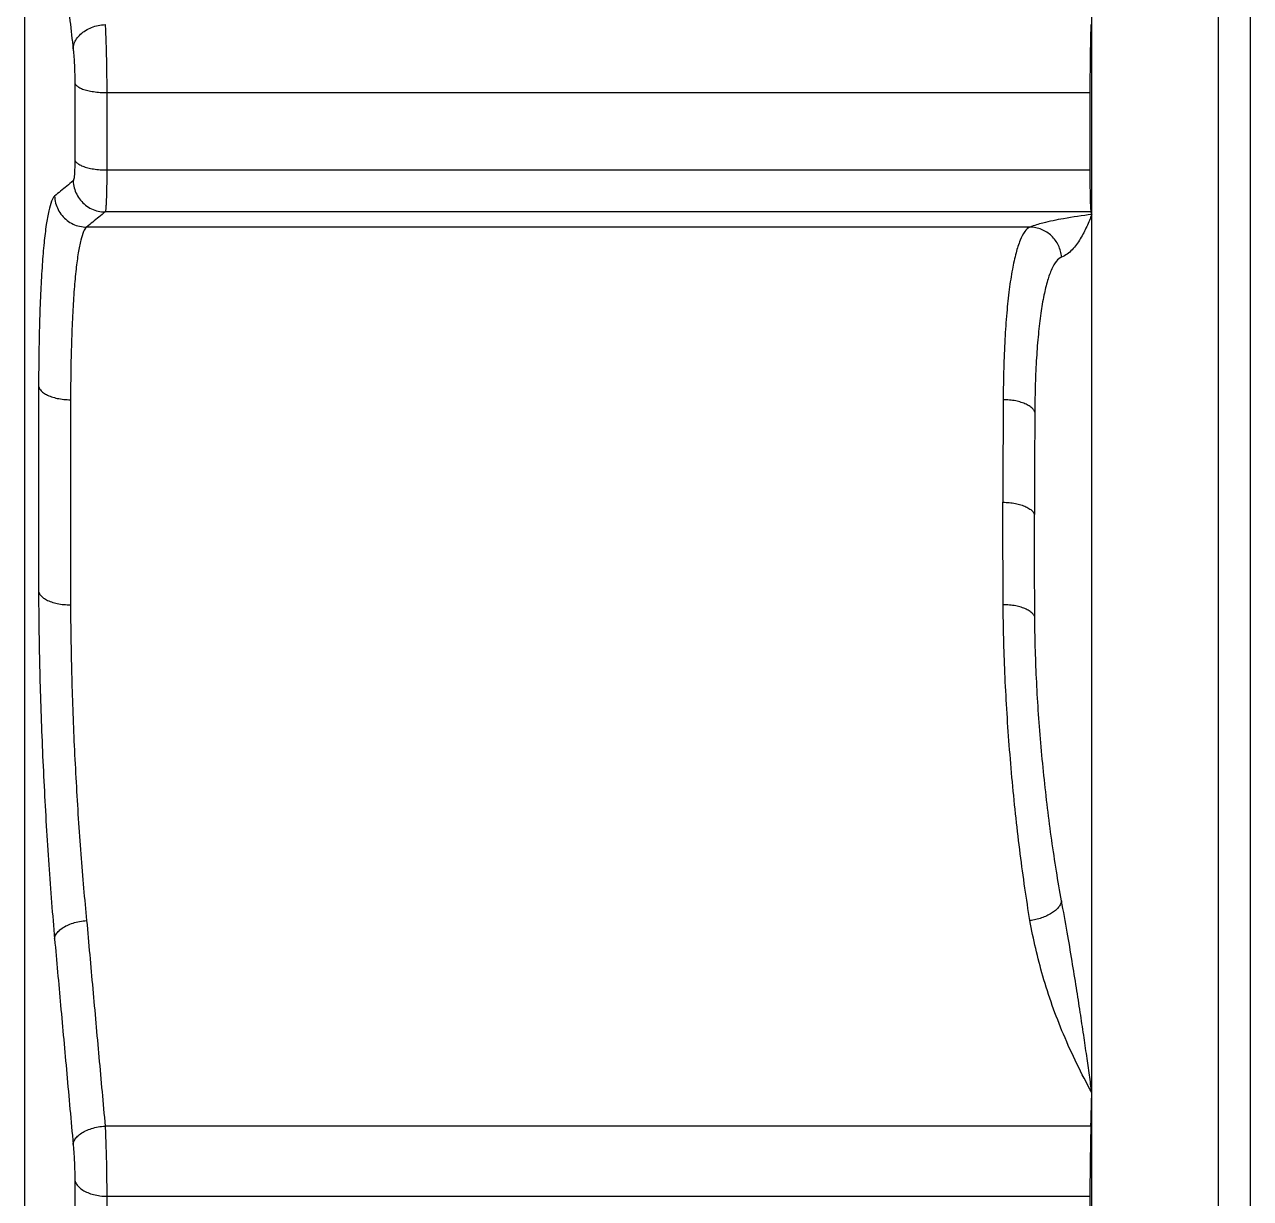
# Model space of a CAD drawing. Extents: x 33 to 391, y 88 to 313.
# Drawn here: x 351.64 to 370.72, y 201.76 to 220.03 of the extents above; entities that cross this region are included whole.
import ezdxf

# ---------------------------------------------------------------- set-up
doc = ezdxf.new("R2010")
doc.units = 0
doc.header["$MEASUREMENT"] = 0
doc.layers.get('0').update_dxf_attribs({"linetype": 'CONTINUOUS'})

msp = doc.modelspace()

# ---------------------------------------------------------------- linework, layer by layer
at = {"color": 7, "linetype": 'Continuous'}
for p, q in [((368.255, 172.496), (368.255, 311.57)), ((370.225, 172.276), (370.225, 311.576)), ((370.725, 172.776), (370.725, 311.076)), ((351.641, 303.034), (351.641, 181.055)), ((352.424, 219.121), (352.424, 217.926)), ((352.922, 218.972), (368.225, 218.972)), ((352.922, 218.972), (352.922, 217.769)), ((368.225, 218.972), (368.225, 217.769)), ((352.922, 217.769), (368.225, 217.769)), ((368.241, 217.115), (352.896, 217.115)), ((367.292, 216.879), (352.608, 216.879)), ((368.241, 202.89), (352.896, 202.89)), ((352.424, 202.058), (352.424, 201.022)), ((352.922, 201.798), (368.225, 201.798)), ((352.922, 201.798), (352.922, 200.755)), ((368.225, 201.798), (368.225, 200.755))]:
    msp.add_line(p, q, dxfattribs=at)
for points, knots in [([(352.11, 222.2), (352.141, 221.926), (352.204, 221.368), (352.3, 220.518), (352.366, 219.943), (352.399, 219.651)], [0, 0, 0, 0, 0.828951, 1.683098, 2.565382, 2.565382, 2.565382, 2.565382]), ([(352.399, 219.651), (352.4, 219.678), (352.411, 219.734), (352.451, 219.812), (352.513, 219.883), (352.592, 219.942), (352.685, 219.989), (352.788, 220.02), (352.86, 220.029), (352.896, 220.031)], [0, 0, 0, 0, 0.0818231, 0.16813, 0.2605004, 0.359191, 0.4633184, 0.5711668, 0.6805125, 0.6805125, 0.6805125, 0.6805125]), ([(352.896, 220.031), (352.899, 219.991), (352.903, 219.904), (352.908, 219.767), (352.913, 219.617), (352.917, 219.459), (352.919, 219.296), (352.921, 219.133), (352.922, 219.025), (352.922, 218.972)], [0, 0, 0, 0, 0.121745, 0.260121, 0.411355, 0.571327, 0.735682, 0.899953, 1.059678, 1.059678, 1.059678, 1.059678]), ([(368.241, 220.031), (368.239, 219.991), (368.237, 219.904), (368.233, 219.767), (368.231, 219.617), (368.228, 219.459), (368.227, 219.296), (368.225, 219.133), (368.225, 219.025), (368.225, 218.972)], [0, 0, 0, 0, 0.121608, 0.259885, 0.411058, 0.571004, 0.735365, 0.899662, 1.059421, 1.059421, 1.059421, 1.059421]), ([(352.399, 219.651), (352.402, 219.627), (352.407, 219.576), (352.413, 219.494), (352.418, 219.404), (352.421, 219.31), (352.423, 219.215), (352.424, 219.152), (352.424, 219.121)], [0, 0, 0, 0, 0.0720128, 0.1552073, 0.2460815, 0.3413462, 0.4375873, 0.5307166, 0.5307166, 0.5307166, 0.5307166]), ([(352.424, 219.121), (352.427, 219.108), (352.445, 219.082), (352.489, 219.051), (352.55, 219.024), (352.628, 219.002), (352.718, 218.985), (352.818, 218.974), (352.886, 218.972), (352.922, 218.972)], [0, 0, 0, 0, 0.0393903, 0.0916472, 0.1589184, 0.2402613, 0.3331751, 0.4342501, 0.539535, 0.539535, 0.539535, 0.539535]), ([(352.424, 217.926), (352.424, 217.897), (352.424, 217.843), (352.421, 217.766), (352.418, 217.702), (352.414, 217.652), (352.408, 217.62), (352.403, 217.602), (352.399, 217.599)], [0, 0, 0, 0, 0.0864034, 0.1637465, 0.228682, 0.278939, 0.3128197, 0.3296326, 0.3296326, 0.3296326, 0.3296326]), ([(352.424, 217.926), (352.427, 217.913), (352.445, 217.885), (352.489, 217.852), (352.55, 217.824), (352.628, 217.8), (352.718, 217.782), (352.818, 217.771), (352.886, 217.769), (352.922, 217.769)], [0, 0, 0, 0, 0.040922, 0.094202, 0.1621026, 0.2438037, 0.3368934, 0.4380305, 0.5433226, 0.5433226, 0.5433226, 0.5433226]), ([(352.922, 217.769), (352.922, 217.719), (352.921, 217.624), (352.92, 217.489), (352.917, 217.371), (352.913, 217.273), (352.909, 217.198), (352.903, 217.148), (352.901, 217.122), (352.896, 217.115)], [0, 0, 0, 0, 0.1496186, 0.2858344, 0.4049482, 0.5037301, 0.5795128, 0.6302989, 0.6550179, 0.6550179, 0.6550179, 0.6550179]), ([(368.225, 217.769), (368.225, 217.719), (368.225, 217.624), (368.226, 217.489), (368.228, 217.371), (368.23, 217.273), (368.233, 217.198), (368.237, 217.148), (368.238, 217.123), (368.241, 217.115)], [0, 0, 0, 0, 0.1496548, 0.285885, 0.4049838, 0.5037097, 0.5793812, 0.629963, 0.6541975, 0.6541975, 0.6541975, 0.6541975]), ([(352.399, 217.599), (352.366, 217.572), (352.3, 217.518), (352.204, 217.439), (352.141, 217.387), (352.11, 217.362)], [0, 0, 0, 0, 0.1287378, 0.2531233, 0.3735654, 0.3735654, 0.3735654, 0.3735654]), ([(352.399, 217.599), (352.4, 217.562), (352.411, 217.49), (352.45, 217.387), (352.51, 217.295), (352.589, 217.218), (352.683, 217.16), (352.787, 217.124), (352.86, 217.115), (352.896, 217.115)], [0, 0, 0, 0, 0.1092203, 0.21853, 0.3278883, 0.437245, 0.5465503, 0.6557641, 0.7648635, 0.7648635, 0.7648635, 0.7648635]), ([(352.11, 217.362), (352.087, 217.342), (352.052, 217.263), (352.012, 217.115), (351.975, 216.897), (351.942, 216.618), (351.914, 216.277), (351.892, 215.879), (351.874, 215.429), (351.864, 214.931), (351.861, 214.584), (351.86, 214.404)], [0, 0, 0, 0, 0.091091, 0.246508, 0.466539, 0.749337, 1.092156, 1.491879, 1.944273, 2.444636, 2.98462, 2.98462, 2.98462, 2.98462]), ([(352.11, 217.362), (352.112, 217.325), (352.122, 217.253), (352.161, 217.15), (352.222, 217.058), (352.301, 216.981), (352.395, 216.923), (352.499, 216.887), (352.571, 216.879), (352.608, 216.879)], [0, 0, 0, 0, 0.1090957, 0.2182801, 0.3275131, 0.4367456, 0.5459283, 0.6550215, 0.7640024, 0.7640024, 0.7640024, 0.7640024]), ([(352.896, 217.115), (352.864, 217.089), (352.8, 217.036), (352.703, 216.958), (352.64, 216.905), (352.608, 216.879)], [0, 0, 0, 0, 0.1251366, 0.2494713, 0.3729917, 0.3729917, 0.3729917, 0.3729917]), ([(368.255, 217.077), (368.108, 217.057), (367.852, 217.019), (367.53, 216.956), (367.357, 216.905), (367.292, 216.879)], [0, 0, 0, 0, 0.4464889, 0.7740993, 0.9852789, 0.9852789, 0.9852789, 0.9852789]), ([(368.255, 217.077), (368.243, 217.045), (368.218, 216.982), (368.176, 216.886), (368.129, 216.79), (368.077, 216.696), (368.018, 216.607), (367.951, 216.526), (367.875, 216.457), (367.814, 216.426), (367.784, 216.413)], [0, 0, 0, 0, 0.1006051, 0.2056026, 0.3128229, 0.4209214, 0.5283786, 0.6335818, 0.7353392, 0.8344639, 0.8344639, 0.8344639, 0.8344639]), ([(368.255, 217.077), (368.253, 217.083), (368.248, 217.096), (368.243, 217.109), (368.241, 217.115)], [0, 0, 0, 0, 0.0205242, 0.04120604, 0.04120604, 0.04120604, 0.04120604]), ([(352.608, 216.879), (352.586, 216.862), (352.55, 216.792), (352.51, 216.659), (352.473, 216.462), (352.44, 216.207), (352.412, 215.896), (352.389, 215.533), (352.372, 215.123), (352.361, 214.671), (352.358, 214.356), (352.358, 214.193)], [0, 0, 0, 0, 0.083095, 0.223185, 0.422921, 0.680957, 0.994428, 1.359501, 1.77168, 2.225728, 2.715919, 2.715919, 2.715919, 2.715919]), ([(367.292, 216.879), (367.26, 216.865), (367.198, 216.8), (367.13, 216.661), (367.068, 216.462), (367.012, 216.206), (366.965, 215.894), (366.927, 215.531), (366.899, 215.121), (366.881, 214.67), (366.876, 214.356), (366.876, 214.193)], [0, 0, 0, 0, 0.104354, 0.256628, 0.46392, 0.726765, 1.043116, 1.409569, 1.821839, 2.275, 2.763615, 2.763615, 2.763615, 2.763615]), ([(367.784, 216.413), (367.781, 216.444), (367.771, 216.506), (367.739, 216.594), (367.691, 216.674), (367.629, 216.745), (367.556, 216.802), (367.473, 216.845), (367.384, 216.872), (367.323, 216.879), (367.292, 216.879)], [0, 0, 0, 0, 0.0931129, 0.1862841, 0.2794253, 0.3724521, 0.4652957, 0.5579121, 0.6502888, 0.7424468, 0.7424468, 0.7424468, 0.7424468]), ([(367.784, 216.413), (367.752, 216.401), (367.69, 216.343), (367.621, 216.215), (367.558, 216.036), (367.504, 215.806), (367.457, 215.526), (367.419, 215.201), (367.391, 214.834), (367.373, 214.429), (367.368, 214.147), (367.367, 214.001)], [0, 0, 0, 0, 0.101681, 0.243761, 0.43291, 0.669933, 0.953642, 1.281812, 1.651345, 2.058253, 2.497606, 2.497606, 2.497606, 2.497606]), ([(351.86, 214.404), (351.859, 214.05), (351.858, 213.34), (351.858, 212.275), (351.859, 211.565), (351.86, 211.211)], [0, 0, 0, 0, 1.064459, 2.129423, 3.19385, 3.19385, 3.19385, 3.19385]), ([(351.86, 214.404), (351.863, 214.387), (351.879, 214.352), (351.923, 214.307), (351.985, 214.268), (352.063, 214.236), (352.154, 214.212), (352.253, 214.197), (352.322, 214.193), (352.358, 214.193)], [0, 0, 0, 0, 0.0518733, 0.1129884, 0.1859334, 0.2705904, 0.3651664, 0.466845, 0.5722059, 0.5722059, 0.5722059, 0.5722059]), ([(352.358, 214.193), (352.357, 213.838), (352.355, 213.129), (352.355, 212.065), (352.357, 211.356), (352.358, 211.001)], [0, 0, 0, 0, 1.063935, 2.127816, 3.191736, 3.191736, 3.191736, 3.191736]), ([(366.876, 214.193), (366.875, 214.016), (366.873, 213.661), (366.871, 213.129), (366.871, 212.774), (366.871, 212.597)], [0, 0, 0, 0, 0.532067, 1.064022, 1.595874, 1.595874, 1.595874, 1.595874]), ([(367.367, 214.001), (367.361, 214.017), (367.341, 214.049), (367.294, 214.09), (367.231, 214.125), (367.155, 214.154), (367.068, 214.176), (366.974, 214.19), (366.909, 214.193), (366.876, 214.193)], [0, 0, 0, 0, 0.0517117, 0.1127917, 0.1845295, 0.2663692, 0.3565942, 0.4527577, 0.5519746, 0.5519746, 0.5519746, 0.5519746]), ([(367.367, 214.001), (367.366, 213.824), (367.365, 213.469), (367.363, 212.938), (367.363, 212.584), (367.363, 212.407)], [0, 0, 0, 0, 0.531194, 1.062484, 1.593742, 1.593742, 1.593742, 1.593742]), ([(366.871, 212.597), (366.904, 212.597), (366.969, 212.594), (367.063, 212.581), (367.15, 212.56), (367.227, 212.531), (367.29, 212.496), (367.336, 212.455), (367.357, 212.423), (367.363, 212.407)], [0, 0, 0, 0, 0.0988972, 0.1947371, 0.2850506, 0.3674424, 0.4391739, 0.4998468, 0.5513116, 0.5513116, 0.5513116, 0.5513116]), ([(366.876, 211.001), (366.875, 211.179), (366.873, 211.533), (366.871, 212.065), (366.871, 212.42), (366.871, 212.597)], [0, 0, 0, 0, 0.532067, 1.064022, 1.595874, 1.595874, 1.595874, 1.595874]), ([(367.367, 210.813), (367.366, 210.99), (367.365, 211.344), (367.363, 211.876), (367.363, 212.23), (367.363, 212.407)], [0, 0, 0, 0, 0.531211, 1.062511, 1.593773, 1.593773, 1.593773, 1.593773]), ([(351.86, 211.211), (351.863, 211.194), (351.879, 211.158), (351.923, 211.114), (351.985, 211.075), (352.063, 211.043), (352.154, 211.019), (352.253, 211.004), (352.322, 211.001), (352.358, 211.001)], [0, 0, 0, 0, 0.0517947, 0.1127804, 0.1855837, 0.2701118, 0.3645868, 0.4662015, 0.5715407, 0.5715407, 0.5715407, 0.5715407]), ([(351.86, 211.211), (351.861, 211.02), (351.864, 210.629), (351.875, 210.034), (351.893, 209.422), (351.916, 208.802), (351.945, 208.181), (351.979, 207.566), (352.018, 206.962), (352.061, 206.375), (352.093, 205.991), (352.11, 205.803)], [0, 0, 0, 0, 0.572926, 1.171803, 1.786204, 2.40887, 3.032426, 3.650694, 4.257677, 4.848418, 5.414908, 5.414908, 5.414908, 5.414908]), ([(352.358, 211.001), (352.358, 210.828), (352.362, 210.473), (352.373, 209.932), (352.39, 209.375), (352.414, 208.809), (352.443, 208.241), (352.477, 207.679), (352.516, 207.129), (352.559, 206.6), (352.591, 206.255), (352.608, 206.088)], [0, 0, 0, 0, 0.520166, 1.063697, 1.623656, 2.192829, 2.76393, 3.329598, 3.882608, 4.415657, 4.92175, 4.92175, 4.92175, 4.92175]), ([(367.367, 210.813), (367.361, 210.829), (367.341, 210.861), (367.294, 210.902), (367.231, 210.937), (367.155, 210.965), (367.068, 210.986), (366.974, 210.999), (366.909, 211.001), (366.876, 211.001)], [0, 0, 0, 0, 0.0515148, 0.1123339, 0.1838046, 0.2654076, 0.3554494, 0.4514977, 0.5506753, 0.5506753, 0.5506753, 0.5506753]), ([(367.292, 206.088), (367.264, 206.256), (367.211, 206.602), (367.139, 207.132), (367.074, 207.683), (367.017, 208.246), (366.969, 208.814), (366.93, 209.38), (366.901, 209.936), (366.882, 210.475), (366.876, 210.829), (366.876, 211.001)], [0, 0, 0, 0, 0.51168, 1.049823, 1.606706, 2.175012, 2.747406, 3.316643, 3.875649, 4.41759, 4.935918, 4.935918, 4.935918, 4.935918]), ([(367.784, 206.395), (367.755, 206.549), (367.702, 206.864), (367.629, 207.345), (367.565, 207.84), (367.508, 208.344), (367.46, 208.852), (367.421, 209.358), (367.392, 209.856), (367.374, 210.34), (367.368, 210.658), (367.367, 210.813)], [0, 0, 0, 0, 0.469473, 0.95782, 1.45902, 1.967992, 2.479729, 2.988948, 3.48996, 3.976695, 4.442835, 4.442835, 4.442835, 4.442835]), ([(367.784, 206.395), (367.781, 206.378), (367.77, 206.341), (367.736, 206.291), (367.688, 206.243), (367.626, 206.199), (367.553, 206.16), (367.471, 206.128), (367.383, 206.103), (367.323, 206.092), (367.292, 206.088)], [0, 0, 0, 0, 0.0525375, 0.1119801, 0.1796478, 0.2554914, 0.3385062, 0.4270457, 0.51905, 0.6122261, 0.6122261, 0.6122261, 0.6122261]), ([(368.255, 203.411), (368.243, 203.502), (368.217, 203.692), (368.175, 203.99), (368.127, 204.316), (368.074, 204.669), (368.014, 205.053), (367.947, 205.47), (367.87, 205.921), (367.814, 206.233), (367.784, 206.395)], [0, 0, 0, 0, 0.273911, 0.575617, 0.903978, 1.260883, 1.648586, 2.069479, 2.525908, 3.020872, 3.020872, 3.020872, 3.020872]), ([(352.11, 205.803), (352.112, 205.823), (352.124, 205.865), (352.165, 205.921), (352.227, 205.973), (352.305, 206.017), (352.398, 206.052), (352.5, 206.076), (352.572, 206.085), (352.608, 206.088)], [0, 0, 0, 0, 0.059807, 0.1279912, 0.2072303, 0.2975508, 0.3972026, 0.5033228, 0.6124055, 0.6124055, 0.6124055, 0.6124055]), ([(352.608, 206.088), (352.64, 205.734), (352.703, 205.025), (352.8, 203.959), (352.864, 203.247), (352.896, 202.89)], [0, 0, 0, 0, 1.065501, 2.135738, 3.210685, 3.210685, 3.210685, 3.210685]), ([(368.255, 203.411), (368.093, 203.706), (367.803, 204.297), (367.482, 205.195), (367.345, 205.797), (367.292, 206.088)], [0, 0, 0, 0, 1.009363, 1.969053, 2.856193, 2.856193, 2.856193, 2.856193]), ([(352.11, 205.803), (352.141, 205.458), (352.204, 204.759), (352.3, 203.693), (352.366, 202.971), (352.399, 202.604)], [0, 0, 0, 0, 1.037741, 2.10701, 3.211489, 3.211489, 3.211489, 3.211489]), ([(368.241, 202.89), (368.243, 202.977), (368.248, 203.151), (368.253, 203.325), (368.255, 203.411)], [0, 0, 0, 0, 0.261815, 0.521657, 0.521657, 0.521657, 0.521657]), ([(352.399, 202.604), (352.4, 202.624), (352.412, 202.667), (352.454, 202.723), (352.515, 202.774), (352.594, 202.819), (352.686, 202.854), (352.789, 202.879), (352.86, 202.887), (352.896, 202.89)], [0, 0, 0, 0, 0.0598409, 0.1280589, 0.2073535, 0.2977579, 0.3975181, 0.503762, 0.6129711, 0.6129711, 0.6129711, 0.6129711]), ([(352.896, 202.89), (352.899, 202.841), (352.903, 202.739), (352.908, 202.583), (352.913, 202.421), (352.917, 202.258), (352.919, 202.098), (352.921, 201.945), (352.922, 201.846), (352.922, 201.798)], [0, 0, 0, 0, 0.147293, 0.304796, 0.468213, 0.633089, 0.794939, 0.949364, 1.092171, 1.092171, 1.092171, 1.092171]), ([(368.241, 202.89), (368.239, 202.841), (368.237, 202.739), (368.233, 202.583), (368.231, 202.422), (368.228, 202.258), (368.227, 202.098), (368.225, 201.945), (368.225, 201.846), (368.225, 201.798)], [0, 0, 0, 0, 0.147166, 0.304578, 0.467939, 0.632795, 0.794653, 0.949104, 1.091943, 1.091943, 1.091943, 1.091943]), ([(352.399, 202.604), (352.401, 202.576), (352.406, 202.516), (352.412, 202.424), (352.417, 202.329), (352.421, 202.235), (352.423, 202.145), (352.424, 202.086), (352.424, 202.058)], [0, 0, 0, 0, 0.0865408, 0.1799061, 0.2761214, 0.3717096, 0.4632408, 0.5468621, 0.5468621, 0.5468621, 0.5468621]), ([(352.424, 202.058), (352.427, 202.038), (352.442, 201.995), (352.486, 201.939), (352.548, 201.891), (352.626, 201.851), (352.717, 201.821), (352.817, 201.802), (352.886, 201.798), (352.922, 201.798)], [0, 0, 0, 0, 0.0624529, 0.1316801, 0.2101023, 0.2980345, 0.3942499, 0.4964999, 0.6019148, 0.6019148, 0.6019148, 0.6019148])]:
    msp.add_open_spline(points, degree=3, knots=knots, dxfattribs=at)

doc.saveas('drawing.dxf')
